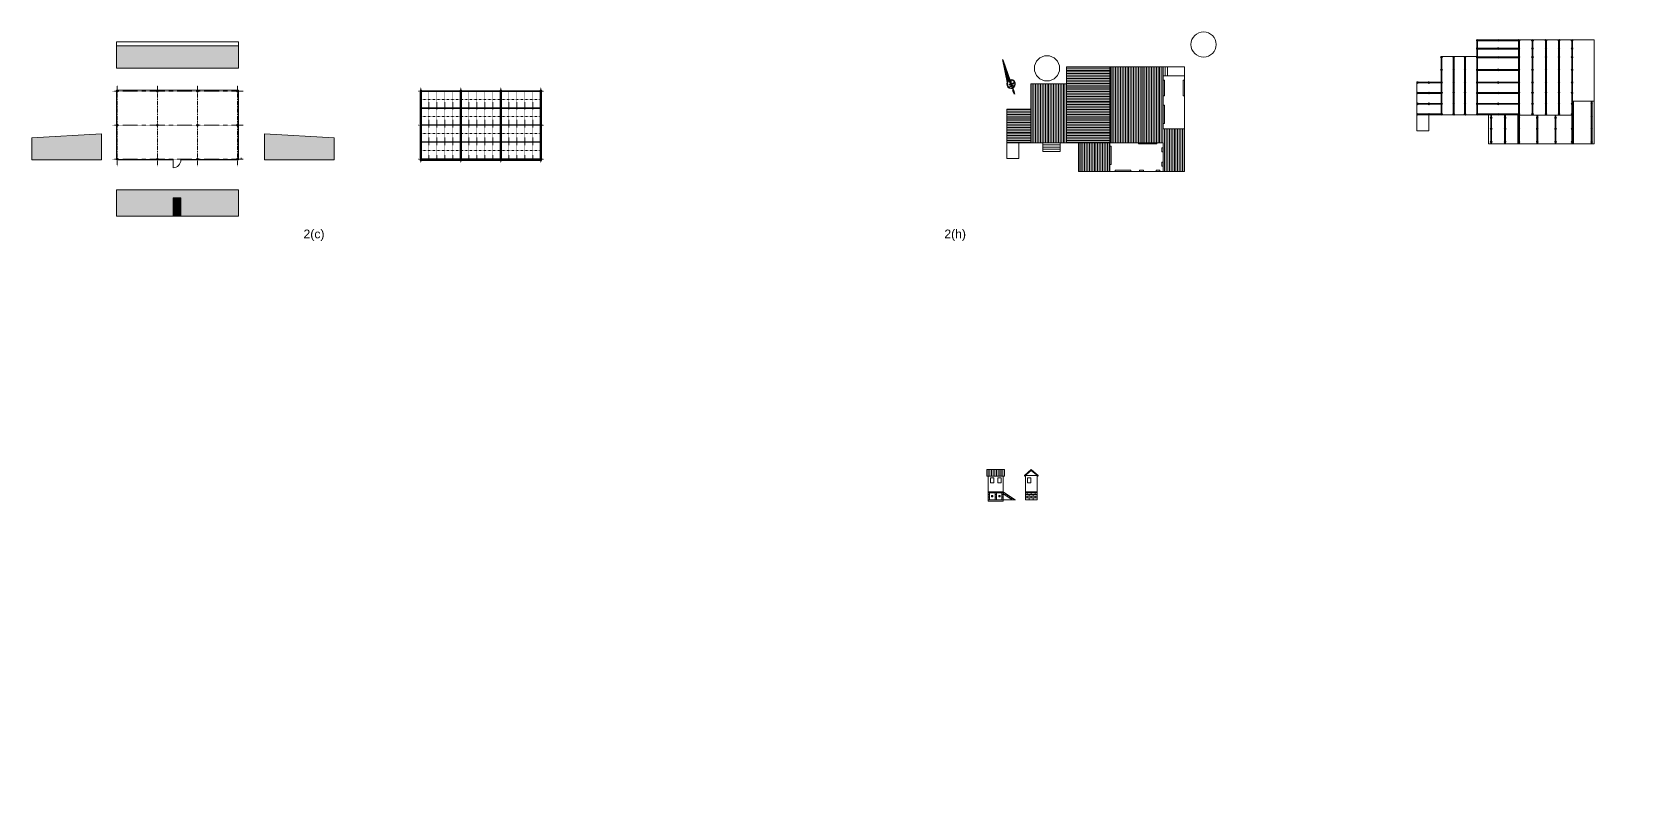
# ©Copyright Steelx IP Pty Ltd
# Model space of a CAD drawing. Header units: millimetres. Extents: x -23978 to 678800, y -72710 to 21371.
# Drawn here: x -23978 to 159142, y -72180 to 14737 of the extents above; entities that cross this region are included whole.
import ezdxf

# ---------------------------------------------------------------- set-up
doc = ezdxf.new("R2010")
doc.units = ezdxf.units.MM
doc.header["$MEASUREMENT"] = 0
doc.linetypes.add('ACAD_ISO03W100', pattern=[30, 12, -18])
doc.linetypes.add('ACAD_ISO10W100', pattern=[18, 12, -3, 0, -3])
for name, color, linetype, lineweight in [('Axis', 1, 'ACAD_ISO10W100', 0), ('common', 4, 'Continuous', 5), ('Dimension', 3, 'Continuous', 0), ('Main', 6, 'Continuous', 13)]:
    doc.layers.add(name, color=color, linetype=linetype, lineweight=lineweight)
doc.layers.add('Hatch', color=7, linetype='Continuous', lineweight=0, true_color=0x6e6e6e)
doc.layers.add('§-TEXT-SMALL', color=1, linetype='Continuous')
doc.styles.get("Standard").update_dxf_attribs({"font": 'arial.ttf'})
doc.dimstyles.new('Dim(h)', dxfattribs={"dimscale": 0.6, "dimtxt": 50, "dimasz": 0.12, "dimexe": 0.1, "dimexo": 0.2, "dimgap": 0.09, "dimtad": 1, "dimdec": 0, "dimzin": 0, "dimdsep": 46, "dimtxsty": 'Standard', "dimcen": 0.09, "dimadec": 0, "dimazin": 0, "dimtfac": 1, "dimtdec": 0, "dimtofl": 0, "dimtmove": 0, "dimatfit": 3, "dimfxl": 0.4, "dimfxlon": 1, "dimtolj": 1, "dimtzin": 0, "dimlwd": -1, "dimarcsym": 0})
pattern_1 = [(45, (-1.783912, 1.672714), (-0.01160097, 0.01160097), []), (135, (-1.783912, 1.672714), (-0.01160097, -0.01160097), [])]

# ---------------------------------------------------------------- blocks, each defined once
blk = doc.blocks.new('*U22')
at = {"layer": 'Axis', "linetype": 'ACAD_ISO03W100', "ltscale": 0.0075}
blk.add_line((0, 3962.5), (0, -3962.5), dxfattribs=at)
blk = doc.blocks.new('*U23')
at = {"layer": 'Main', "color": 0, "linetype": 'ByBlock', "lineweight": -2, "transparency": 16777216}
for p in [(0, 0), (920, 0), (1840, 0), (2760, 0)]:
    blk.add_blockref('*U22', p, dxfattribs=at)
blk = doc.blocks.new('*U24')
at = {"layer": 'Axis', "linetype": 'ACAD_ISO03W100', "ltscale": 0.0075}
blk.add_line((0, 3962.5), (0, -3962.5), dxfattribs=at)
blk = doc.blocks.new('*U25')
at = {"layer": 'Main', "color": 0, "linetype": 'ByBlock', "lineweight": -2, "transparency": 16777216}
for p in [(0, 0), (920, 0), (1840, 0), (2760, 0)]:
    blk.add_blockref('*U24', p, dxfattribs=at)
blk = doc.blocks.new('*U26')
at = {"layer": 'Axis', "linetype": 'ACAD_ISO03W100', "ltscale": 0.0075}
blk.add_line((0, 3962.5), (0, -3962.5), dxfattribs=at)
blk = doc.blocks.new('*U27')
at = {"layer": 'Main', "color": 0, "linetype": 'ByBlock', "lineweight": -2, "transparency": 16777216}
for p in [(0, 0), (920, 0), (1840, 0), (2760, 0)]:
    blk.add_blockref('*U26', p, dxfattribs=at)
blk = doc.blocks.new('North Arrow')
h = blk.add_hatch()
h.set_pattern_fill('ANSI37', color=0, scale=0.13125, angle=360, style=0)
h.set_pattern_definition(pattern_1)
edge = h.paths.add_edge_path()
edge.add_line((-0.03, 3.23), (-0.28, 1.41))
edge.add_arc((0, 1.07), 0.443, 93.7986, 128.5532, ccw=False)
edge.add_line((-0.03, 1.51), (-0.03, 3.23))
h = blk.add_hatch(color=0)
edge = h.paths.add_edge_path()
edge.add_line((0.29, 1.09), (0.22, 1.08))
edge.add_ellipse((0.21, 1.24), major_axis=(-0.111, 0.111), ratio=1, start_angle=136.326, end_angle=141.5741, ccw=False)
edge.add_line((0.21, 1.08), (0.15, 1.08))
edge.add_line((0.15, 1.08), (0.14, 1.1))
edge.add_line((0.14, 1.1), (0.13, 1.08))
edge.add_line((0.13, 1.08), (-0.12, 1.08))
edge.add_line((-0.12, 1.08), (-0.13, 1.1))
edge.add_line((-0.13, 1.1), (-0.15, 1.08))
edge.add_line((-0.15, 1.08), (-0.18, 1.08))
edge.add_ellipse((-0.18, 1.09), major_axis=(0.00572, 0.00572), ratio=1, start_angle=173.4626, end_angle=221.2543, ccw=False)
edge.add_line((-0.19, 1.08), (-0.19, 1.08))
edge.add_ellipse((-0.23, 1.05), major_axis=(-0.0409, 0.0409), ratio=1, start_angle=262.1925, end_angle=306.2705)
edge.add_ellipse((-0.22, 1.1), major_axis=(0.00561, 0.00561), ratio=1, start_angle=35.8654, end_angle=126.7327)
edge.add_line((-0.23, 1.1), (-0.23, 1.03))
edge.add_ellipse((-0.22, 1.03), major_axis=(-0.00527, 0.00527), ratio=1, start_angle=56.0829, end_angle=140.5202)
edge.add_line((-0.22, 1.02), (-0.22, 1.02))
edge.add_ellipse((-0.23, 1.08), major_axis=(0.0409, 0.0409), ratio=1, start_angle=233.7295, end_angle=280.4612)
edge.add_ellipse((-0.18, 1.04), major_axis=(-0.00438, 0.00438), ratio=1, start_angle=-10.8678, end_angle=11.7742, ccw=False)
edge.add_ellipse((-0.17, 1.03), major_axis=(-0.0188, 0.0188), ratio=1, start_angle=318.8055, end_angle=346.0337, ccw=False)
edge.add_line((-0.17, 1.05), (0.21, 1.05))
edge.add_line((0.21, 1.05), (0.29, 1.04))
edge.add_ellipse((0.23, 1.06), major_axis=(-0.0488, 0.0488), ratio=1, start_angle=202.2392, end_angle=247.1923)
edge.add_ellipse((0.29, 1.09), major_axis=(-0.000817, 0.000817), ratio=1, start_angle=247.1923, end_angle=318.2479)
h = blk.add_hatch()
h.set_pattern_fill('ANSI37', color=0, scale=0.13125, angle=360, style=0)
h.set_pattern_definition(pattern_1)
h.paths.add_polyline_path([(-0.05, 1.41), (-0.07, 1.43), (-0.07, 1.29), (-0.05, 1.29)])
blk.add_hatch(color=7).paths.add_polyline_path([(0.02, 0.45), (-0.02, 0.45), (-0.04, 0.39), (-0.04, 0.38), (0.04, 0.38), (0.04, 0.39)])
h = blk.add_hatch(color=7)
edge = h.paths.add_edge_path()
edge.add_ellipse((0, 0.47), major_axis=(-0.159, 0.159), ratio=1, start_angle=128.0104, end_angle=141.9896, ccw=False)
edge.add_line((-0.03, 0.24), (-0.01, 0.12))
edge.add_ellipse((0, 0.23), major_axis=(-0.0795, 0.0795), ratio=1, start_angle=128.1708, end_angle=141.8292)
edge.add_line((0.01, 0.12), (0.03, 0.24))
h = blk.add_hatch(color=7)
edge = h.paths.add_edge_path()
edge.add_ellipse((0, 0.22), major_axis=(0.0795, 0.0795), ratio=1, start_angle=218.5724, end_angle=231.4276, ccw=False)
edge.add_line((-0.01, 0.11), (0, 0))
edge.add_line((0, 0), (0.01, 0.11))
h = blk.add_hatch()
h.set_pattern_fill('ANSI37', color=0, scale=0.13125, angle=360, style=0)
h.set_pattern_definition(pattern_1)
h.paths.add_polyline_path([(0.08, 1.43), (0.07, 1.43), (0.07, 1.31), (0.08, 1.29)])
at = {"color": 0}
for p, q in [((0, 3.71), (-0.31, 1.38)), ((0, 3.62), (-0.31, 1.39)), ((0, 3.71), (0, 1.37)), ((0, 3.62), (0, 1.38)), ((-0.03, 3.23), (-0.26, 1.51)), ((-0.03, 3.23), (-0.03, 1.62)), ((-0.23, 1.1), (-0.23, 1.03)), ((-0.22, 1.02), (-0.22, 1.02)), ((-0.19, 1.08), (-0.19, 1.08)), ((-0.19, 0.89), (0.19, 0.89)), ((-0.19, 0.86), (0.19, 0.86)), ((-0.15, 1.08), (-0.18, 1.08)), ((-0.17, 1.05), (0.21, 1.05)), ((-0.13, 1.1), (-0.15, 1.08)), ((-0.12, 1.08), (-0.13, 1.1)), ((0.13, 1.08), (-0.12, 1.08)), ((0, 1.07), (-0.1, 0.89)), ((-0.05, 1.29), (-0.08, 1.29)), ((-0.07, 1.29), (-0.07, 1.43)), ((-0.07, 1.43), (0.07, 1.29)), ((-0.05, 1.29), (-0.05, 1.43)), ((-0.05, 1.43), (0.08, 1.29)), ((0, 1.36), (0, 1.18)), ((0, 1.35), (0, 1.18)), ((0, 1.08), (0, 1.05)), ((0, 1.08), (0, 1.05)), ((0, 1.07), (0.1, 0.89)), ((0, 0.89), (0, 0.63)), ((0.07, 1.29), (0.07, 1.43)), ((0.07, 1.43), (0.09, 1.43)), ((0.08, 1.29), (0.08, 1.43)), ((0.14, 1.1), (0.13, 1.08)), ((0.15, 1.08), (0.14, 1.1)), ((0.21, 1.08), (0.15, 1.08)), ((0.21, 1.05), (0.29, 1.04)), ((0.29, 1.09), (0.22, 1.08))]:
    blk.add_line(p, q, dxfattribs=at)
for p, q in [((-0.24, 1.65), (-0.28, 1.41)), ((-0.03, 1.7), (-0.03, 1.51)), ((0, 0.63), (0, 0.45))]:
    blk.add_line(p, q)
at = {"color": 7}
for p, q in [((-0.02, 0.45), (-0.04, 0.39)), ((-0.04, 0.39), (-0.04, 0.37)), ((0.04, 0.38), (-0.04, 0.38)), ((-0.01, 0.12), (-0.04, 0.37)), ((0.02, 0.45), (-0.02, 0.45)), ((0, 0), (-0.01, 0.11)), ((0.01, 0.11), (0, 0)), ((0.04, 0.37), (0.01, 0.12)), ((0.02, 0.45), (0.04, 0.39)), ((0.04, 0.39), (0.04, 0.37))]:
    blk.add_line(p, q, dxfattribs=at)
at = {"color": 0}
blk.add_arc((0, 1.07), 0.443, 93.7986, 128.5532, dxfattribs=at)
for centre, major_axis, start_param, end_param in [((0, 1.07), (-0.299, 0.299), -1.570796, 4.712389), ((0, 1.07), (-0.284, 0.284), -1.570796, 4.712389), ((0, 1.07), (-0.313, 0.313), -0.022352, 0.001802), ((0, 1.07), (-0.313, 0.313), -0.695795, -0.112518), ((-0.22, 1.1), (0.00561, 0.00561), 0.62597, 2.211904), ((-0.22, 1.03), (-0.00527, 0.00527), 0.978832, 2.45254), ((-0.23, 1.05), (-0.0409, 0.0409), 4.576123, 5.345428), ((-0.23, 1.08), (0.0409, 0.0409), 4.07935, 4.894971), ((-0.18, 1.09), (0.00572, 0.00572), 3.027493, 3.861617), ((-0.18, 1.04), (-0.00438, 0.00438), -0.189679, 0.205499), ((-0.17, 1.03), (-0.0188, 0.0188), -0.71898, -0.243758), ((0, 1.07), (-0.0607, 0.0607), 1.570796326794897, 7.853981633974483), ((0, 1.07), (-0.0508, 0.0508), 3.926991, 7.068583), ((0, 1.07), (-0.0508, 0.0508), 0.785398, 3.926991), ((0.21, 1.24), (-0.111, 0.111), 2.379338, 2.470935), ((0.29, 1.09), (-0.000817, 0.000817), 4.31432, 5.554473), ((0.29, 1.09), (-0.000833, 0.000833), 4.327889, 5.540904), ((0.23, 1.06), (-0.0488, 0.0488), 3.52974, 4.31432)]:
    blk.add_ellipse(centre, major_axis=major_axis, ratio=1, start_param=start_param, end_param=end_param, dxfattribs=at)
blk.add_ellipse((0, 1.07), major_axis=(0.041, 0.041), ratio=1, dxfattribs=at)
at = {"color": 7}
for centre, major_axis, start_param, end_param in [((0, 0.47), (-0.159, 0.159), 2.234203, 2.478186), ((0, 0.23), (-0.0795, 0.0795), 2.237003, 2.475386), ((0, 0.22), (-0.0795, 0.0795), 2.244011, 2.468378)]:
    blk.add_ellipse(centre, major_axis=major_axis, ratio=1, start_param=start_param, end_param=end_param, dxfattribs=at)
blk = doc.blocks.new('*D169')
at = {"layer": 'Defpoints', "color": 0, "ltscale": 5, "transparency": 16777216}
for p in [(55, 190), (55, 190), (56, 190), (630934, -68240), (630934, -72180), (631711, -72180)]:
    blk.add_point(p, dxfattribs=at)
at = {"layer": 'Dimension', "color": 0, "ltscale": 5, "transparency": 16777216}
for p, q in [((56, 190), (56, 277)), ((56, 190), (56, 190)), ((631711, -68240), (631711, -72180))]:
    blk.add_line(p, q, dxfattribs=at)
at = {"layer": 'Dimension', "color": 0, "lineweight": -2, "ltscale": 5, "transparency": 16777216}
for p, q in [((56, 190), (56, 190)), ((56, 190), (56, 190)), ((631711, -68240), (631711, -68240)), ((631711, -72180), (631711, -72180))]:
    blk.add_line(p, q, dxfattribs=at)
at = {"layer": 'Dimension', "color": 0, "ltscale": 5, "transparency": 16777216}
for points in [[(56, 190), (56, 190), (56, 190)], [(56, 190), (56, 190), (56, 190)], [(631711, -68240), (631711, -68240), (631711, -68240)], [(631711, -72180), (631711, -72180), (631711, -72180)]]:
    blk.add_solid(points, dxfattribs=at)
at = {"layer": 'Dimension', "color": 0, "ltscale": 5, "transparency": 16777216, "char_height": 30, "attachment_point": 5, "rotation": 90}
for s, insert in [('\\A1;1400', (41, 234)), ('\\A1;3940', (631696, -70210))]:
    blk.add_mtext(s, dxfattribs=dict(at, insert=insert))

msp = doc.modelspace()

# ---------------------------------------------------------------- hatches: boundary and pattern name
at = {"layer": 'Hatch'}
h = msp.add_hatch(dxfattribs=at)
h.set_pattern_fill('ANSI31', color=256, scale=1500, angle=315)
h.paths.add_polyline_path([(94850.7, 1999.7), (99850.7, 1999.7), (99850.7, 10699.7), (94850.7, 10699.7), (94850.7, 8749.7)])
h = msp.add_hatch(dxfattribs=at)
h.set_pattern_fill('ANSI31', color=256, scale=1500, angle=45)
h.paths.add_polyline_path([(105950.7, 1999.7), (105950.7, -1300.3), (108400.7, -1300.3), (108400.7, 3599.7), (105950.7, 3599.7), (105950.7, 9699.7), (105950.7, 10699.7), (99850.7, 10699.7), (99850.7, 1999.7)])
h.paths.add_polyline_path([(99850.7, 1999.7), (96250.7, 1999.7), (96250.7, -1300.3), (99850.7, -1300.3)])
h = msp.add_hatch(dxfattribs=at)
h.set_pattern_fill('ANSI31', color=256, scale=1500, angle=45)
h.paths.add_polyline_path([(90750.7, 1999.7), (94850.7, 1999.7), (94850.7, 8749.7), (90750.7, 8749.7), (90750.7, 5849.7)])
h = msp.add_hatch(dxfattribs=at)
h.set_pattern_fill('ANSI31', color=256, scale=1500, angle=315)
h.paths.add_polyline_path([(90750.7, 5849.7), (88000.7, 5849.7), (88000.7, 1999.7), (90750.7, 1999.7)])
h = msp.add_hatch(dxfattribs=at)
h.set_pattern_fill('ANSI31', color=256, scale=1500, angle=45)
h.paths.add_polyline_path([(87749.5, -35563.4), (85729.5, -35563.4), (85729.5, -36233.4), (85729.5, -36333.4), (85879.5, -36333.4), (87599.5, -36333.4), (87749.5, -36333.4)])
h = msp.add_hatch(dxfattribs=at)
h.set_pattern_fill('ANSI31', color=256, scale=200)
h.paths.add_polyline_path([(86382.3, -38561.9), (86247.4, -38561.9), (86247.4, -38689.3), (86382.3, -38689.3)])
h = msp.add_hatch(dxfattribs=at)
h.set_pattern_fill('ANSI31', color=256, scale=200)
h.paths.add_polyline_path([(87096.8, -38561.9), (87096.8, -38689.3), (87231.7, -38689.3), (87231.7, -38561.9)])
at = {"layer": 'Main', "true_color": 0x7aafdf}
h = msp.add_hatch(color=143, dxfattribs=at)
h.dxf.hatch_style = 1
h.paths.add_polyline_path([(-263.3, 10575.6), (-263.3, 13125.6), (-14263.3, 13125.6), (-14263.3, 10575.6)])
h = msp.add_hatch(color=143, dxfattribs=at)
h.dxf.hatch_style = 1
h.paths.add_polyline_path([(-23977.9, 2570.6), (-23977.9, 20.6), (-15977.9, 20.6), (-15977.9, 3020.6)])
h = msp.add_hatch(color=143, dxfattribs=at)
h.dxf.hatch_style = 1
h.paths.add_polyline_path([(2731.3, 20.6), (10731.3, 20.6), (10731.3, 2570.6), (2731.3, 3020.6)])
h = msp.add_hatch(color=143, dxfattribs=at)
h.dxf.hatch_style = 1
h.paths.add_polyline_path([(-14263.3, -3437.3), (-14263.3, -6437.3), (-7763.3, -6437.3), (-7763.3, -4337.3), (-6863.3, -4337.3), (-6863.3, -6437.3), (-263.3, -6437.3), (-263.3, -3437.3)])
h = msp.add_hatch(color=143, dxfattribs=at)
h.dxf.hatch_style = 1
h.paths.add_polyline_path([(-7738.3, -6412.3), (-6888.3, -6412.3), (-6888.3, -4362.3), (-7738.3, -4362.3)])
h.paths.add_polyline_path([(-6942.9, -5561.8, -1), (-7001.1, -5561.8, -1)], flags=16)

# ---------------------------------------------------------------- linework, layer by layer
at = {"layer": 'Axis', "ltscale": 0.03}
for p, q in [((280.4, 7920.6), (-14722.8, 7920.6)), ((-14163.3, 8586.4), (-14163.3, -705.6)), ((-9563.3, 8586.4), (-9563.3, -705.6)), ((-4963.3, 8586.4), (-4963.3, -705.6)), ((-363.3, 8586.4), (-363.3, -705.6)), ((280.4, 4020.6), (-14722.8, 4020.6)), ((280.4, 120.6), (-14722.8, 120.6))]:
    msp.add_line(p, q, dxfattribs=at)
at = {"layer": 'Axis'}
for p, q in [((34839.9, 7920.6), (20436.8, 7920.6)), ((20696.2, 8336.4), (20696.2, -305.6)), ((25296.2, 8336.4), (25296.2, -305.6)), ((29896.2, 8336.4), (29896.2, -305.6)), ((34496.2, 8336.4), (34496.2, -305.6)), ((34839.9, 4020.6), (20436.8, 4020.6)), ((34839.9, 120.6), (20436.8, 120.6))]:
    msp.add_line(p, q, dxfattribs=at)
at = {"layer": 'Axis', "linetype": 'ACAD_ISO03W100', "ltscale": 0.0075}
for p, q in [((20696.2, 6945.6), (34496.2, 6945.6)), ((20696.2, 5970.6), (34496.2, 5970.6)), ((20696.2, 4995.6), (34496.2, 4995.6)), ((20696.2, 4020.6), (34496.2, 4020.6)), ((20696.2, 3045.6), (34496.2, 3045.6)), ((20696.2, 2070.6), (34496.2, 2070.6)), ((20696.2, 1095.6), (34496.2, 1095.6)), ((20696.2, 120.6), (34496.2, 120.6))]:
    msp.add_line(p, q, dxfattribs=at)
at = {"layer": 'common'}
msp.add_lwpolyline([(-7763.3, 20.6), (-7763.3, -879.4, 0.41421356), (-6863.3, 20.6)], format="xyb", dxfattribs=at)
at = {"layer": 'Main'}
for p, q in [((-14263.3, 13125.6), (-14263.3, 10575.6)), ((-263.3, 13125.6), (-263.3, 10575.6)), ((105950.7, 9699.7), (105950.7, 10699.7)), ((106200.7, 9699.7), (106200.7, 10699.7)), ((106450.7, 9699.7), (106450.7, 10699.7)), ((153088.5, 6762.2), (153088.5, 1862.2)), ((146688.5, 5212.2), (146688.5, 1862.2)), ((-23977.9, 2570.6), (-15977.9, 3020.6)), ((-23977.9, 2570.6), (-23977.9, 20.6)), ((10731.3, 2570.6), (2731.3, 3020.6)), ((10731.3, 2570.6), (10731.3, 20.6)), ((85879.5, -38233.4), (85879.5, -36333.4)), ((85879.5, -36333.4), (87599.5, -36333.4)), ((87599.5, -38233.4), (87599.5, -36333.4)), ((90810.1, -35563.4), (90022.6, -36233.4)), ((90810.1, -35663.4), (90022.6, -36333.4)), ((90022.6, -36333.4), (90022.6, -36233.4)), ((90140.1, -38233.4), (90140.1, -36233.4)), ((90140.1, -36233.4), (91480.1, -36233.4)), ((90810.1, -35563.4), (91597.6, -36233.4)), ((91480.1, -38233.4), (91480.1, -36233.4)), ((91597.6, -36333.4), (91597.6, -36233.4)), ((85879.5, -38133.4), (87599.5, -38133.4)), ((85879.5, -39183.4), (85879.5, -38233.4)), ((85879.5, -38233.4), (87599.5, -38233.4)), ((86029.5, -38433.4), (85879.5, -38433.4)), ((86029.5, -39033.4), (86029.5, -38233.4)), ((86664.5, -39033.4), (86664.5, -38233.4)), ((86814.5, -38433.4), (86664.5, -38433.4)), ((86814.5, -39033.4), (86814.5, -38233.4)), ((87449.5, -39033.4), (87449.5, -38233.4)), ((87599.5, -38433.4), (87449.5, -38433.4)), ((87599.5, -38133.4), (88949.5, -39033.4)), ((87599.5, -38233.4), (87599.5, -39183.4)), ((87599.5, -38363.4), (88604.5, -39033.4)), ((90140.1, -38133.4), (91480.1, -38133.4)), ((90140.1, -39033.4), (90140.1, -38233.4)), ((90140.1, -38233.4), (91480.1, -38233.4)), ((91480.1, -38433.4), (90140.1, -38433.4)), ((90360.1, -38233.4), (90360.1, -38433.4)), ((90585.1, -38433.4), (90585.1, -38633.4)), ((90810.1, -38233.4), (90810.1, -38433.4)), ((91035.1, -38433.4), (91035.1, -38633.4)), ((91260.1, -38233.4), (91260.1, -38433.4)), ((91480.1, -38233.4), (91480.1, -39033.4)), ((86029.5, -38633.4), (85879.5, -38633.4)), ((86029.5, -38833.4), (85879.5, -38833.4)), ((85879.5, -39033.4), (87599.5, -39033.4)), ((85879.5, -39183.4), (87599.5, -39183.4)), ((86814.5, -38633.4), (86664.5, -38633.4)), ((86814.5, -38833.4), (86664.5, -38833.4)), ((87599.5, -38633.4), (87449.5, -38633.4)), ((87599.5, -38833.4), (87449.5, -38833.4)), ((87599.5, -39033.4), (88985.6, -39033.4)), ((91480.1, -38633.4), (90140.1, -38633.4)), ((91480.1, -38833.4), (90140.1, -38833.4)), ((90140.1, -39033.4), (91480.1, -39033.4)), ((90360.1, -38633.4), (90360.1, -38833.4)), ((90585.1, -38833.4), (90585.1, -39033.4)), ((90810.1, -38633.4), (90810.1, -38833.4)), ((91035.1, -38833.4), (91035.1, -39033.4)), ((91260.1, -38633.4), (91260.1, -38833.4))]:
    msp.add_line(p, q, dxfattribs=at)
for points in [[(-14263.3, 13125.6), (-14263.3, 13575.6), (-263.3, 13575.6), (-263.3, 13125.6)], [(-263.3, 13125.6), (-14263.3, 13125.6)], [(146888.5, 13812.2), (155488.5, 13812.2), (155488.5, 1862.2), (153038.5, 1862.2)], [(137888.5, 11912.2), (141988.5, 11912.2), (141988.5, 5212.2), (137888.5, 5212.2)], [(-263.3, 10575.6), (-14263.3, 10575.6)], [(94850.7, 8749.7), (94850.7, 10699.7), (99850.7, 10699.7), (99850.7, 1999.7), (94850.7, 1999.7)], [(99850.7, 10699.7), (108400.7, 10699.7), (108400.7, -1300.3), (105950.7, -1300.3), (105950.7, 1999.7), (99850.7, 1999.7), (99850.7, -1300.3), (105950.7, -1300.3)], [(108400.7, 9699.7), (105950.7, 9699.7), (105950.7, 3599.7), (108400.7, 3599.7), (108400.7, 9699.7)], [(105950.7, 9199.7), (106100.7, 9199.7), (106100.7, 7399.7), (105950.7, 7399.7)], [(108400.7, 9199.7), (108250.7, 9199.7), (108250.7, 7399.7), (108400.7, 7399.7)], [(-7763.3, 20.6), (-14263.3, 20.6), (-14263.3, 8020.6), (-263.3, 8020.6), (-263.3, 20.6), (-6863.3, 20.6)], [(20771.2, 8020.6), (20771.2, 20.6), (20621.2, 20.6), (20621.2, 8020.6), (20771.2, 8020.6), (20771.2, 8020.6)], [(20771.2, 7945.6), (20771.2, 7945.6), (25221.2, 7945.6), (25221.2, 7895.6), (20771.2, 7895.6), (20771.2, 7945.6)], [(25371.2, 20.6), (25221.2, 20.6), (25221.2, 8020.6), (25371.2, 8020.6), (25371.2, 20.6), (25221.2, 20.6)], [(25371.2, 7945.6), (25371.2, 7945.6), (29821.2, 7945.6), (29821.2, 7895.6), (25371.2, 7895.6), (25371.2, 7945.6)], [(29971.2, 20.6), (29821.2, 20.6), (29821.2, 8020.6), (29971.2, 8020.6), (29971.2, 20.6), (29821.2, 20.6)], [(29971.2, 7945.6), (29971.2, 7945.6), (34421.2, 7945.6), (34421.2, 7895.6), (29971.2, 7895.6), (29971.2, 7945.6)], [(34571.2, 20.6), (34421.2, 20.6), (34421.2, 8020.6), (34571.2, 8020.6), (34571.2, 20.6), (34421.2, 20.6)], [(90750.7, 5849.7), (90750.7, 8749.7), (94850.7, 8749.7), (94850.7, 1999.7), (90750.7, 1999.7)], [(135088, 8962.2), (135088, 5162.2)], [(20771.2, 5995.6), (20771.2, 5995.6), (25221.2, 5995.6), (25221.2, 5945.6), (20771.2, 5945.6), (20771.2, 5995.6)], [(25371.2, 5995.6), (25371.2, 5995.6), (29821.2, 5995.6), (29821.2, 5945.6), (25371.2, 5945.6), (25371.2, 5995.6)], [(29971.2, 5995.6), (29971.2, 5995.6), (34421.2, 5995.6), (34421.2, 5945.6), (29971.2, 5945.6), (29971.2, 5995.6)], [(88000.7, 1999.7), (90750.7, 1999.7), (90750.7, 5849.7), (88000.7, 5849.7), (88000.7, 1999.7)], [(105950.7, 6299.7), (106100.7, 6299.7), (106100.7, 4199.7), (105950.7, 4199.7)], [(152988.5, 6762.2), (155488.5, 6762.2)], [(20771.2, 4045.6), (20771.2, 4045.6), (25221.2, 4045.6), (25221.2, 3995.6), (20771.2, 3995.6), (20771.2, 4045.6)], [(25371.2, 4045.6), (25371.2, 4045.6), (29821.2, 4045.6), (29821.2, 3995.6), (25371.2, 3995.6), (25371.2, 4045.6)], [(29971.2, 4045.6), (29971.2, 4045.6), (34421.2, 4045.6), (34421.2, 3995.6), (29971.2, 3995.6), (29971.2, 4045.6)], [(135088.5, 5162.2), (135088.5, 3362.2), (136488.5, 3362.2), (136488.5, 5162.2)], [(146938.5, 1862.2), (143338.5, 1862.2), (143338.5, 5212.2)], [(152888.5, 5162.2), (146888.5, 5162.2)], [(-15977.9, 20.6), (-15977.9, 3020.6)], [(2731.3, 20.6), (2731.3, 3020.6)], [(20771.2, 2095.6), (20771.2, 2095.6), (25221.2, 2095.6), (25221.2, 2045.6), (20771.2, 2045.6), (20771.2, 2095.6)], [(25371.2, 2095.6), (25371.2, 2095.6), (29821.2, 2095.6), (29821.2, 2045.6), (25371.2, 2045.6), (25371.2, 2095.6)], [(29971.2, 2095.6), (29971.2, 2095.6), (34421.2, 2095.6), (34421.2, 2045.6), (29971.2, 2045.6), (29971.2, 2095.6)], [(88000.7, 1999.7), (88000.7, 199.7), (89400.7, 199.7), (89400.7, 1999.7)], [(92150.7, 1999.7), (92150.7, 1749.7), (94150.7, 1749.7), (94150.7, 1999.7)], [(99850.7, -1300.3), (96250.7, -1300.3), (96250.7, 1999.7)], [(105250.7, 1999.7), (105250.7, 1849.7), (103150.7, 1849.7), (103150.7, 1999.7)], [(146938.5, 1862.2), (153038.5, 1862.2)], [(-15977.9, 20.6), (-23977.9, 20.6)], [(2731.3, 20.6), (10731.3, 20.6)], [(20771.2, 145.6), (20771.2, 145.6), (25221.2, 145.6), (25221.2, 95.6), (20771.2, 95.6), (20771.2, 145.6)], [(25371.2, 145.6), (25371.2, 145.6), (29821.2, 145.6), (29821.2, 95.6), (25371.2, 95.6), (25371.2, 145.6)], [(29971.2, 145.6), (29971.2, 145.6), (34421.2, 145.6), (34421.2, 95.6), (29971.2, 95.6), (29971.2, 145.6)], [(92150.7, 1749.7), (92150.7, 1499.7), (94150.7, 1499.7), (94150.7, 1749.7)], [(92150.7, 1499.7), (92150.7, 1249.7), (94150.7, 1249.7), (94150.7, 1499.7)], [(92150.7, 1249.7), (92150.7, 999.7), (94150.7, 999.7), (94150.7, 1249.7)], [(99850.7, 1599.7), (100000.7, 1599.7), (100000.7, -500.3), (99850.7, -500.3)], [(105950.7, 949.7), (105800.7, 949.7), (105800.7, 1399.7), (105950.7, 1399.7)], [(102250.7, -1300.3), (102250.7, -1150.3), (100450.7, -1150.3), (100450.7, -1300.3)], [(103700.7, -1300.3), (103700.7, -1150.3), (103250.7, -1150.3), (103250.7, -1300.3)], [(105600.7, -1300.3), (105600.7, -1150.3), (105150.7, -1150.3), (105150.7, -1300.3)], [(105950.7, -250.3), (105800.7, -250.3), (105800.7, -700.3), (105950.7, -700.3)], [(85879.5, -36333.4), (85729.5, -36333.4), (85729.5, -36233.4), (85729.5, -35563.4), (87749.5, -35563.4)], [(86133, -36523.6), (86513, -36523.6), (86513, -37083.6), (86133, -37083.6), (86133, -36523.6)], [(87346.1, -36523.6), (86966.1, -36523.6), (86966.1, -37083.6), (87346.1, -37083.6), (87346.1, -36523.6)], [(87749.5, -35563.4), (87749.5, -36333.4), (87599.5, -36333.4)], [(91597.6, -36333.4), (90810.1, -35663.4), (90022.6, -36333.4)], [(90393.5, -36523.6), (90773.5, -36523.6), (90773.5, -37083.6), (90393.5, -37083.6), (90393.5, -36523.6)]]:
    msp.add_lwpolyline(points, dxfattribs=at)
for points in [[(142088.5, 5212.2), (142088.5, 13812.2), (141988.5, 13812.2), (141988.5, 5212.2)], [(146788.5, 13712.2), (142088.5, 13712.2), (142088.5, 13812.2), (146788.5, 13812.2)], [(146788.5, 12762.2), (142088.5, 12762.2), (142088.5, 12862.2), (146788.5, 12862.2)], [(146888.5, 5162.2), (146888.5, 13812.2), (146788.5, 13812.2), (146788.5, 5162.2)], [(148438.5, 5162.2), (148438.5, 13812.2), (148338.5, 13812.2), (148338.5, 5162.2)], [(149988.5, 5162.2), (149988.5, 13812.2), (149888.5, 13812.2), (149888.5, 5162.2)], [(151488.5, 5162.2), (151488.5, 13812.2), (151388.5, 13812.2), (151388.5, 5162.2)], [(152988.5, 5162.2), (152988.5, 13812.2), (152888.5, 13812.2), (152888.5, 5162.2)], [(137988.5, 5212.2), (137988.5, 11912.2), (137888.5, 11912.2), (137888.5, 5212.2)], [(139388.5, 5212.2), (139388.5, 11912.2), (139288.5, 11912.2), (139288.5, 5212.2)], [(140688.5, 5212.2), (140688.5, 11912.2), (140588.5, 11912.2), (140588.5, 5212.2)], [(146788.5, 11762.2), (142088.5, 11762.2), (142088.5, 11862.2), (146788.5, 11862.2)], [(146788.5, 10312.2), (142088.5, 10312.2), (142088.5, 10412.2), (146788.5, 10412.2)], [(137887.5, 8962.2), (135088, 8962.2), (135088, 8862.2), (137887.5, 8862.2)], [(137887.5, 7762.2), (135088, 7762.2), (135088, 7662.2), (137887.5, 7662.2)], [(146788.5, 8862.2), (142088.5, 8862.2), (142088.5, 8962.2), (146788.5, 8962.2)], [(146788.5, 7662.2), (142088.5, 7662.2), (142088.5, 7762.2), (146788.5, 7762.2)], [(137887.5, 6412.2), (135088, 6412.2), (135088, 6512.2), (137887.5, 6512.2)], [(146788.5, 6412.2), (142088.5, 6412.2), (142088.5, 6512.2), (146788.5, 6512.2)], [(155238.5, 1862.2), (155238.5, 6762.2), (155138.5, 6762.2), (155138.5, 1862.2)], [(137888.5, 5212.2), (135088, 5212.2), (135088, 5312.2), (137888.5, 5312.2)], [(146788.5, 5212.2), (142088.5, 5212.2), (142088.5, 5312.2), (146788.5, 5312.2)], [(143688.5, 1862.2), (143688.5, 5212.2), (143588.5, 5212.2), (143588.5, 1862.2)], [(145288.5, 1862.2), (145288.5, 5212.2), (145188.5, 5212.2), (145188.5, 1862.2)], [(146888.5, 1862.2), (146888.5, 5162.2), (146788.5, 5162.2), (146788.5, 1862.2)], [(148988.5, 1862.2), (148988.5, 5162.2), (148888.5, 5162.2), (148888.5, 1862.2)], [(151088.5, 1862.2), (151088.5, 5162.2), (150988.5, 5162.2), (150988.5, 1862.2)], [(152988.5, 1862.2), (152988.5, 5162.2), (152888.5, 5162.2), (152888.5, 1862.2)], [(-7763.3, 20.6), (-7763.3, 120.6), (-7863.3, 120.6), (-7863.3, 20.6)], [(-6863.3, 20.6), (-6863.3, 120.6), (-6763.3, 120.6), (-6763.3, 20.6)], [(20621.2, 20.6), (34571.2, 20.6), (34571.2, -29.4), (20621.2, -29.4)], [(-14263.3, -3437.3), (-263.3, -3437.3), (-263.3, -6437.3), (-14263.3, -6437.3)], [(-7763.3, -6437.3), (-7763.3, -4337.3), (-6863.3, -4337.3), (-6863.3, -6437.3)], [(-7738.3, -6412.3), (-7738.3, -4362.3), (-6888.3, -4362.3), (-6888.3, -6412.3)], [(86247.4, -38561.9), (86382.3, -38561.9), (86382.3, -38689.3), (86247.4, -38689.3)], [(87231.7, -38561.9), (87096.8, -38561.9), (87096.8, -38689.3), (87231.7, -38689.3)]]:
    msp.add_lwpolyline(points, close=True, dxfattribs=at)
at = {"layer": 'Main', "linetype": 'ACAD_ISO03W100', "ltscale": 0.002}
for points in [[(87824.5, -38433.4), (87824.5, -38283.4), (87599.5, -38283.4)], [(88049.5, -38583.4), (88049.5, -38433.4), (87824.5, -38433.4)], [(88274.5, -38733.4), (88274.5, -38583.4), (88049.5, -38583.4)], [(88499.5, -38883.4), (88499.5, -38733.4), (88274.5, -38733.4)], [(88724.5, -39033.4), (88724.5, -38883.4), (88499.5, -38883.4)]]:
    msp.add_lwpolyline(points, dxfattribs=at)
at = {"layer": 'Main'}
for centre, radius in [((110609.6, 13286.6), 1450), ((142038.5, 13762.2), 100), ((142038.5, 12812.2), 100), ((144438.5, 13762.2), 100), ((144438.5, 12812.2), 100), ((146838.5, 13762.2), 100), ((146838.5, 12812.2), 100), ((148388.5, 13762.2), 100), ((148388.5, 12812.2), 100), ((149938.5, 13762.2), 100), ((149938.5, 12812.2), 100), ((151438.5, 13762.2), 100), ((151438.5, 12812.2), 100), ((152938.5, 13762.2), 100), ((152938.5, 12812.2), 100), ((92626.2, 10544.3), 1450), ((137938.5, 11812.2), 100), ((139338.5, 11812.2), 100), ((140638.5, 11812.2), 100), ((142038.5, 11812.2), 100), ((144438.5, 11812.2), 100), ((146838.5, 11812.2), 100), ((148388.5, 11812.2), 100), ((149938.5, 11812.2), 100), ((151438.5, 11812.2), 100), ((152938.5, 11812.2), 100), ((137938.5, 10362.2), 100), ((139338.5, 10362.2), 100), ((140638.5, 10362.2), 100), ((142038.5, 10362.2), 100), ((144438.5, 10362.2), 100), ((146838.5, 10362.2), 100), ((148388.5, 10362.2), 100), ((149938.5, 10362.2), 100), ((151438.5, 10362.2), 100), ((152938.5, 10362.2), 100), ((-14163.3, 7920.6), 100), ((-9563.3, 7920.6), 100), ((-4963.3, 7920.6), 100), ((-363.3, 7920.6), 100), ((20696.2, 7920.6), 100), ((25296.2, 7920.6), 100), ((29896.2, 7920.6), 100), ((34496.2, 7920.6), 100), ((135188, 8912.2), 100), ((135188, 7712.2), 100), ((136463.5, 8912.2), 100), ((136463.5, 7712.2), 100), ((137938.5, 8912.2), 100), ((137938.5, 7712.2), 100), ((139338.5, 8912.2), 100), ((139338.5, 7712.2), 100), ((140638.5, 8912.2), 100), ((140638.5, 7712.2), 100), ((142038.5, 8912.2), 100), ((142038.5, 7712.2), 100), ((144438.5, 8912.2), 100), ((144438.5, 7712.2), 100), ((146838.5, 8912.2), 100), ((146838.5, 7712.2), 100), ((148388.5, 8912.2), 100), ((148388.5, 7712.2), 100), ((149938.5, 8912.2), 100), ((149938.5, 7712.2), 100), ((151438.5, 8912.2), 100), ((151438.5, 7712.2), 100), ((152938.5, 8912.2), 100), ((152938.5, 7712.2), 100), ((135188, 6462.2), 100), ((136463.5, 6462.2), 100), ((137938.5, 6462.2), 100), ((139338.5, 6462.2), 100), ((140638.5, 6462.2), 100), ((142038.5, 6462.2), 100), ((144438.5, 6462.2), 100), ((146838.5, 6462.2), 100), ((148388.5, 6462.2), 100), ((149938.5, 6462.2), 100), ((151438.5, 6462.2), 100), ((152938.5, 6462.2), 100), ((155188.5, 6512.7), 100), ((-14163.3, 4020.6), 100), ((-9563.3, 4020.6), 100), ((-4963.3, 4020.6), 100), ((-363.3, 4020.6), 100), ((20696.2, 4020.6), 100), ((25296.2, 4020.6), 100), ((29896.2, 4020.6), 100), ((34496.2, 4020.6), 100), ((135188, 5262.2), 100), ((136463.5, 5262.2), 100), ((137938.5, 5262.2), 100), ((139338.5, 5262.2), 100), ((140638.5, 5262.2), 100), ((142038.5, 5262.2), 100), ((143638.5, 4862.2), 100), ((143638.5, 3586.6), 100), ((144438.5, 5262.2), 100), ((145238.5, 4862.2), 100), ((145238.5, 3586.6), 100), ((146838.5, 5262.2), 100), ((146838.5, 4862.2), 100), ((146838.5, 3586.6), 100), ((148388.5, 5262.2), 100), ((148938.5, 4862.2), 100), ((148938.5, 3586.6), 100), ((149938.5, 5262.2), 100), ((151038.5, 4862.2), 100), ((151038.5, 3586.6), 100), ((151438.5, 5262.2), 100), ((152938.5, 5262.2), 100), ((152938.5, 3586.6), 100), ((155188.5, 5037.7), 100), ((155188.5, 3586.6), 100), ((143638.5, 2111.6), 100), ((145238.5, 2111.6), 100), ((146838.5, 2111.6), 100), ((148938.5, 2111.6), 100), ((151038.5, 2111.6), 100), ((152938.5, 2111.6), 100), ((155188.5, 2111.6), 100), ((-14163.3, 120.6), 100), ((-9563.3, 120.6), 100), ((-4963.3, 120.6), 100), ((-363.3, 120.6), 100), ((20696.2, 120.6), 100), ((25296.2, 120.6), 100), ((29896.2, 120.6), 100), ((34496.2, 120.6), 100), ((-6972, -5561.8), 40.6), ((-6972, -5561.8), 29.1)]:
    msp.add_circle(centre, radius, dxfattribs=at)

# ---------------------------------------------------------------- block references
for name, p in [('*U23', (21616.2, 3958.1)), ('*U25', (26216.2, 3958.1)), ('*U27', (30816.2, 3958.1))]:
    msp.add_blockref(name, p, dxfattribs=at)
at = {"layer": '§-TEXT-SMALL', "xscale": 1132.750188251364, "yscale": 1132.750188251364, "zscale": 1132.750188251364, "rotation": 18.84964300272308}
msp.add_blockref('North Arrow', (88886, 7590.9), dxfattribs=at)

# ---------------------------------------------------------------- texts
at = {"layer": 'Main', "char_height": 1000, "attachment_point": 1}
for s, insert in [('2(c)', (7224.3, -7987.3)), ('2(h)', (80829.6, -7987.3))]:
    msp.add_mtext_dynamic_manual_height_columns(s, width=2478.264, gutter_width=1, heights=[0], dxfattribs=dict(at, insert=insert))

# ---------------------------------------------------------------- dimensions: what is measured, and where the dimension line sits
at = {"layer": 'Dimension', "ltscale": 5}
dim = msp.add_linear_dim(base=(631711, -72179.8), p1=(630934.4, -68239.8), p2=(630934.4, -72179.8), angle=90, dimstyle='Dim(h)', dxfattribs=at)
dim.commit()
dim.dimension.update_dxf_attribs({"geometry": '*D169', "text_midpoint": (631695.6, -70209.8)})

doc.saveas('drawing.dxf')
